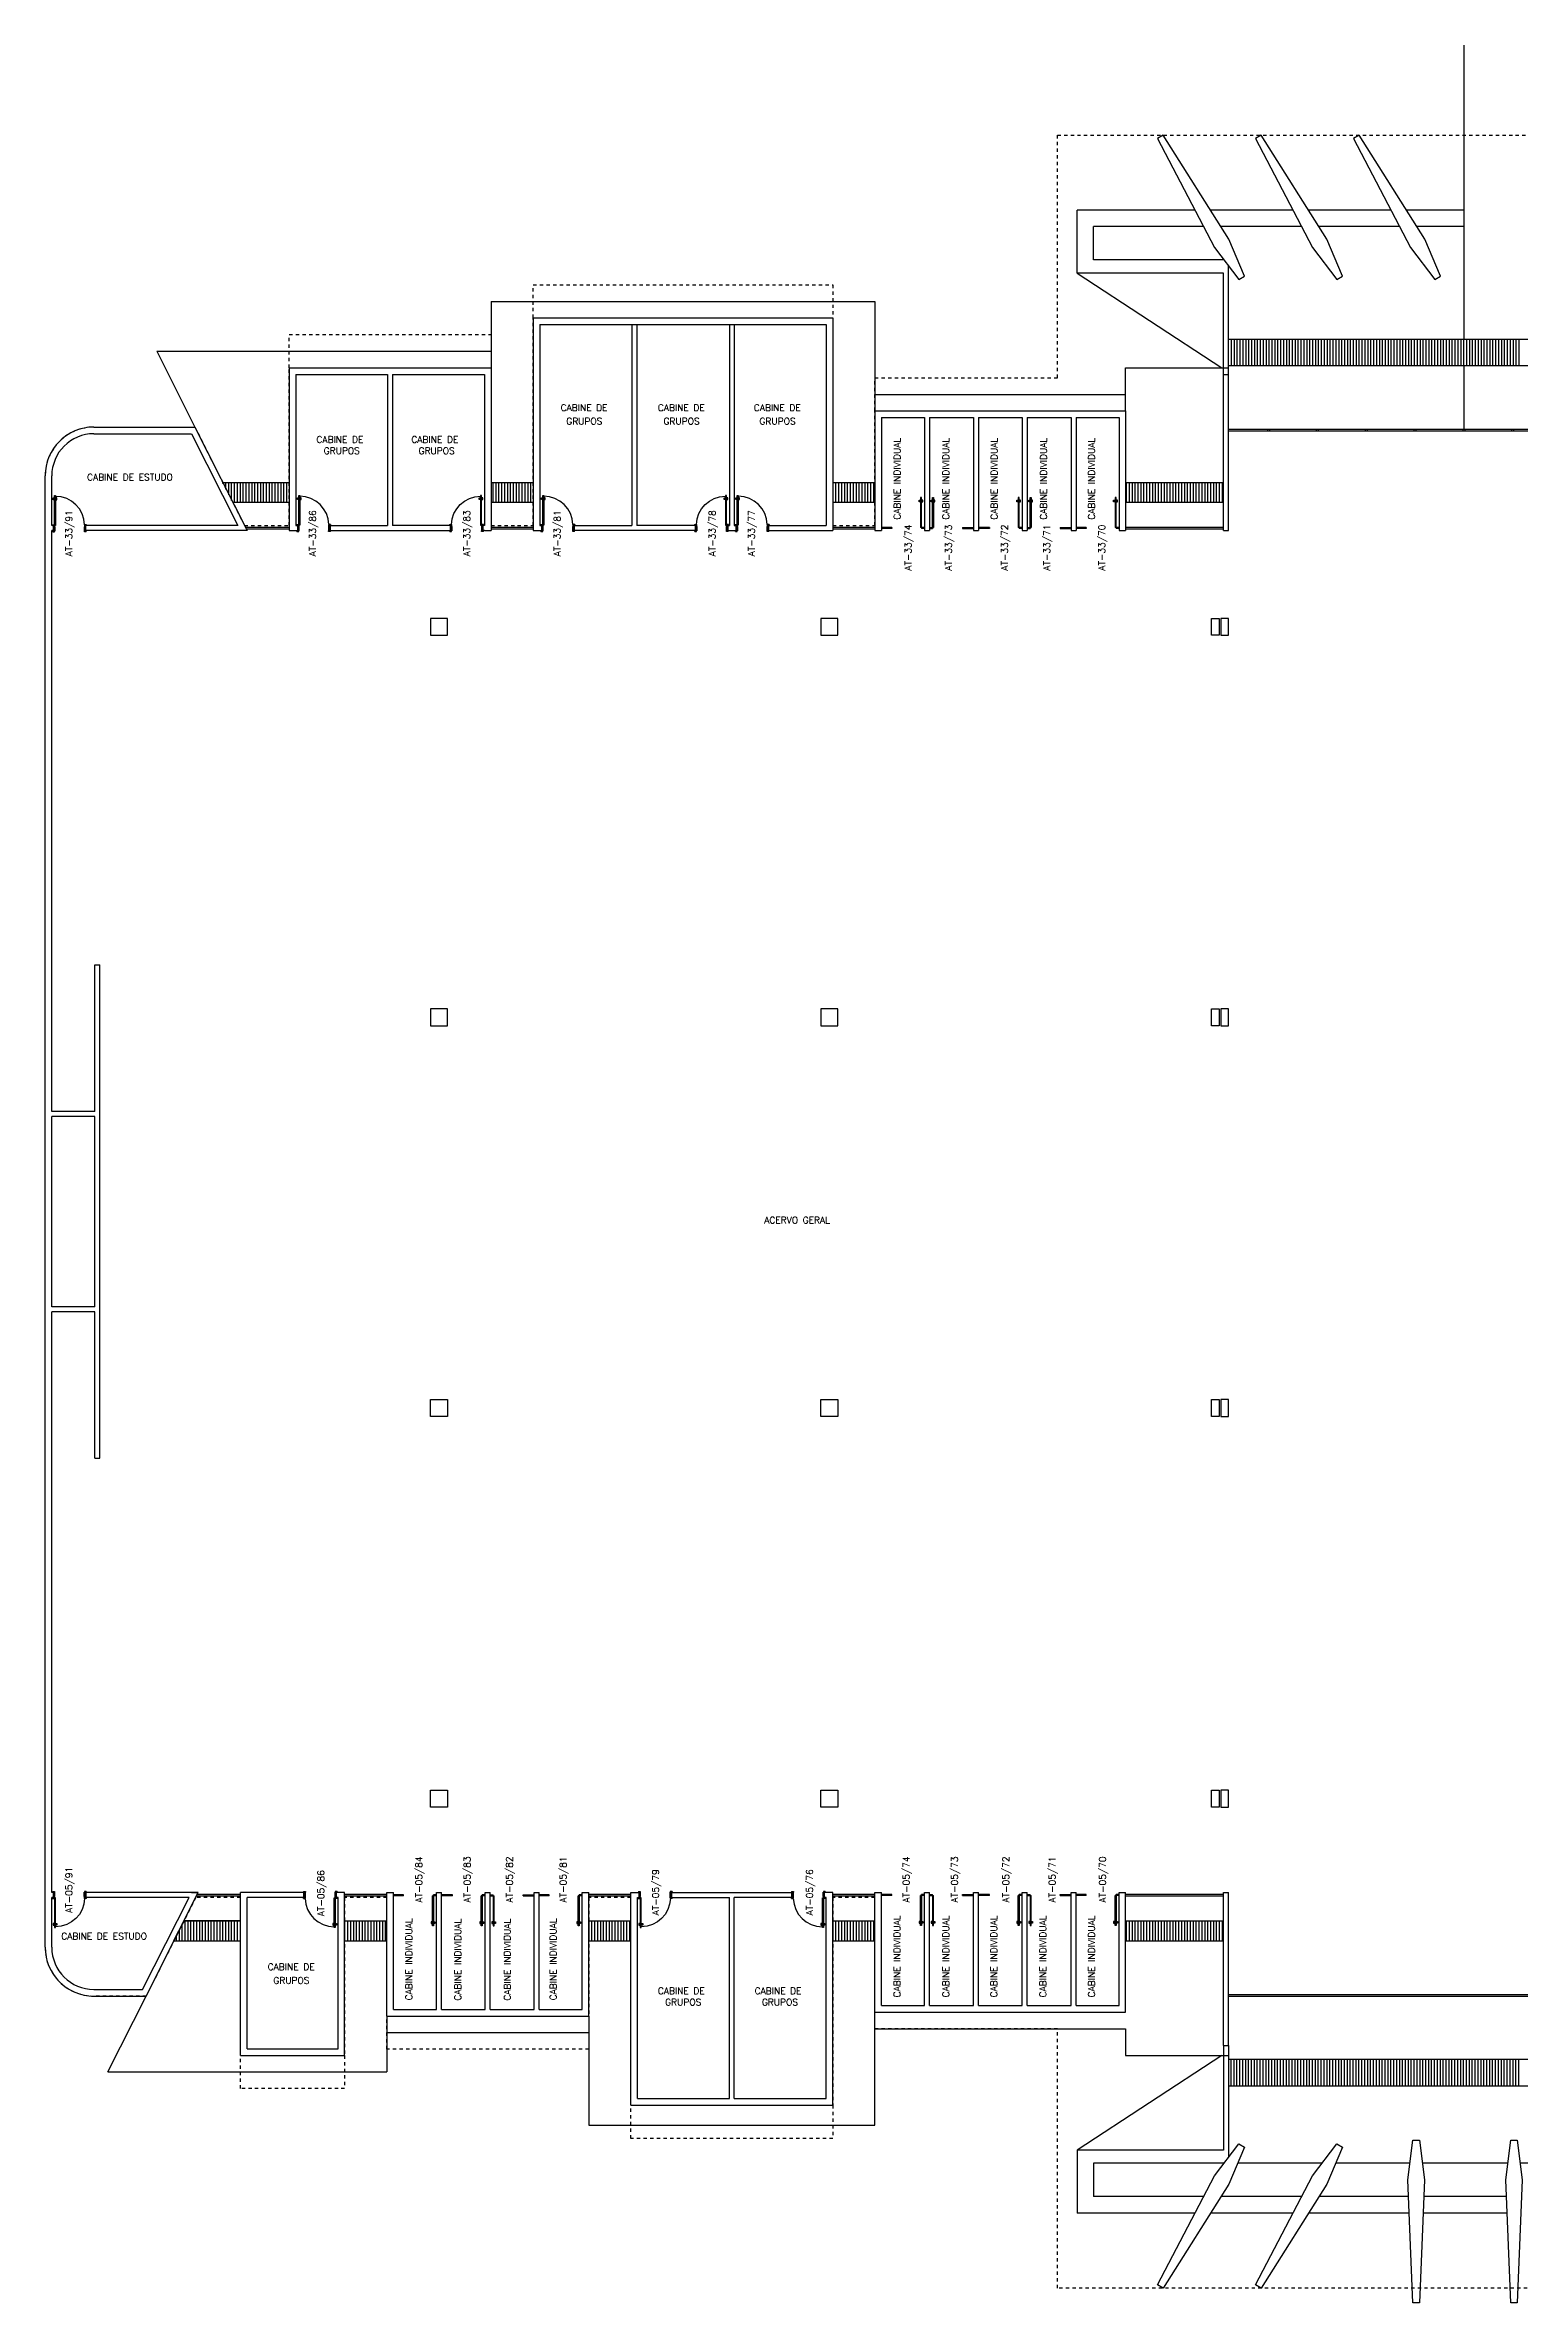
# Model space of a CAD drawing. Extents: x 192 to 325, y 18 to 87.
# Drawn here: x 191.6 to 236.1, y 19.4 to 87.4 of the extents above; entities that cross this region are included whole.
import ezdxf
from ezdxf.enums import TextEntityAlignment as Align

# ---------------------------------------------------------------- set-up
doc = ezdxf.new("R2010")
doc.units = 0
doc.header["$LTSCALE"] = 0.01
doc.header["$MEASUREMENT"] = 0
doc.linetypes.add('HIDDEN', pattern=[0.375, 0.25, -0.125])
doc.layers.get('0').update_dxf_attribs({"linetype": 'CONTINUOUS'})
for name, color, linetype in [('1', 1, 'CONTINUOUS'), ('3', 2, 'CONTINUOUS'), ('6', 2, 'CONTINUOUS'), ('DIV2', 1, 'CONTINUOUS'), ('ENDEREÇO', 2, 'CONTINUOUS'), ('PROJ', 1, 'HIDDEN'), ('TEXTO', 2, 'CONTINUOUS')]:
    doc.layers.add(name, color=color, linetype=linetype)
doc.styles.add('UNB-100', font='simplex.shx', dxfattribs={"height": 0.2})
doc.styles.add('UNB1-100', font='simplex.shx', dxfattribs={"height": 0.2})

# ---------------------------------------------------------------- blocks, each defined once
blk = doc.blocks.new('*X0')
at = {"color": 0}
for p, q in [((4.112, 13.389), (4.112, 13.727)), ((4.2, 13.389), (4.2, 13.899)), ((4.287, 13.389), (4.287, 13.989)), ((4.375, 13.389), (4.375, 13.989)), ((4.462, 13.389), (4.462, 13.989)), ((4.55, 13.389), (4.55, 13.989)), ((4.637, 13.389), (4.637, 13.989)), ((4.725, 13.389), (4.725, 13.989)), ((4.812, 13.389), (4.812, 13.989)), ((4.9, 13.389), (4.9, 13.989)), ((4.987, 13.389), (4.987, 13.989)), ((5.075, 13.389), (5.075, 13.989)), ((5.162, 13.389), (5.162, 13.989)), ((5.25, 13.389), (5.25, 13.989)), ((5.337, 13.389), (5.337, 13.989)), ((5.425, 13.389), (5.425, 13.989)), ((5.512, 13.389), (5.512, 13.989)), ((5.6, 13.389), (5.6, 13.989)), ((5.687, 13.389), (5.687, 13.989)), ((5.775, 13.389), (5.775, 13.989)), ((5.862, 13.389), (5.862, 13.989)), ((4.025, 13.389), (4.025, 13.556))]:
    blk.add_line(p, q, dxfattribs=at)
blk = doc.blocks.new('*X1')
at = {"color": 0}
for p, q in [((9.1, 13.389), (9.1, 13.989)), ((9.187, 13.389), (9.187, 13.989)), ((9.275, 13.389), (9.275, 13.989)), ((9.362, 13.389), (9.362, 13.989)), ((9.45, 13.389), (9.45, 13.989)), ((9.537, 13.389), (9.537, 13.989)), ((9.625, 13.389), (9.625, 13.989)), ((9.712, 13.389), (9.712, 13.989)), ((9.8, 13.389), (9.8, 13.989)), ((9.887, 13.389), (9.887, 13.989)), ((9.975, 13.389), (9.975, 13.989)), ((10.062, 13.389), (10.062, 13.989)), ((10.15, 13.389), (10.15, 13.989)), ((10.238, 13.389), (10.238, 13.989)), ((10.325, 13.389), (10.325, 13.989))]:
    blk.add_line(p, q, dxfattribs=at)
blk = doc.blocks.new('*X2')
at = {"color": 0}
for p, q in [((16.45, 13.389), (16.45, 13.989)), ((16.538, 13.389), (16.538, 13.989)), ((16.625, 13.389), (16.625, 13.989)), ((16.712, 13.389), (16.712, 13.989)), ((16.8, 13.389), (16.8, 13.989)), ((16.887, 13.389), (16.887, 13.989)), ((16.975, 13.389), (16.975, 13.989)), ((17.062, 13.389), (17.062, 13.989)), ((17.15, 13.389), (17.15, 13.989)), ((17.238, 13.389), (17.238, 13.989)), ((17.325, 13.389), (17.325, 13.989)), ((17.413, 13.389), (17.413, 13.989)), ((17.5, 13.389), (17.5, 13.989)), ((17.587, 13.389), (17.587, 13.989)), ((17.675, 13.389), (17.675, 13.989)), ((23.8, 13.389), (23.8, 13.989)), ((23.887, 13.389), (23.887, 13.989)), ((23.975, 13.389), (23.975, 13.989)), ((24.062, 13.389), (24.062, 13.989)), ((24.15, 13.389), (24.15, 13.989)), ((24.237, 13.389), (24.237, 13.989)), ((24.325, 13.389), (24.325, 13.989)), ((24.412, 13.389), (24.412, 13.989)), ((24.5, 13.389), (24.5, 13.989)), ((24.587, 13.389), (24.587, 13.989)), ((24.675, 13.389), (24.675, 13.989)), ((24.762, 13.389), (24.762, 13.989)), ((24.85, 13.389), (24.85, 13.989)), ((24.937, 13.389), (24.937, 13.989)), ((25.025, 13.389), (25.025, 13.989)), ((32.638, 13.389), (32.638, 13.989)), ((32.725, 13.389), (32.725, 13.989)), ((32.812, 13.389), (32.812, 13.989)), ((32.9, 13.389), (32.9, 13.989)), ((32.987, 13.389), (32.987, 13.989)), ((33.075, 13.389), (33.075, 13.989)), ((33.162, 13.389), (33.162, 13.989)), ((33.25, 13.389), (33.25, 13.989)), ((33.337, 13.389), (33.337, 13.989)), ((33.425, 13.389), (33.425, 13.989)), ((33.513, 13.389), (33.513, 13.989)), ((33.6, 13.389), (33.6, 13.989)), ((33.687, 13.389), (33.687, 13.989)), ((33.775, 13.389), (33.775, 13.989)), ((33.862, 13.389), (33.862, 13.989)), ((33.95, 13.389), (33.95, 13.989)), ((34.037, 13.389), (34.037, 13.989)), ((34.125, 13.389), (34.125, 13.989)), ((34.212, 13.389), (34.212, 13.989)), ((34.3, 13.389), (34.3, 13.989)), ((34.388, 13.389), (34.388, 13.989)), ((34.475, 13.389), (34.475, 13.989)), ((34.562, 13.389), (34.562, 13.989)), ((34.65, 13.389), (34.65, 13.989)), ((34.737, 13.389), (34.737, 13.989)), ((34.825, 13.389), (34.825, 13.989)), ((34.912, 13.389), (34.912, 13.989)), ((35, 13.389), (35, 13.989)), ((35.087, 13.389), (35.087, 13.989)), ((35.175, 13.389), (35.175, 13.989)), ((35.262, 13.389), (35.262, 13.989)), ((35.35, 13.389), (35.35, 13.989)), ((35.437, 13.389), (35.437, 13.989)), ((35.525, 13.389), (35.525, 13.989))]:
    blk.add_line(p, q, dxfattribs=at)
blk = doc.blocks.new('*X3')
at = {"color": 0}
for p, q in [((5.425, 57.269), (5.425, 57.299)), ((5.512, 57.098), (5.512, 57.299)), ((5.6, 56.926), (5.6, 57.299)), ((5.687, 56.755), (5.687, 57.299)), ((5.775, 56.699), (5.775, 57.299)), ((5.862, 56.699), (5.862, 57.299)), ((5.95, 56.699), (5.95, 57.299)), ((6.037, 56.699), (6.037, 57.299)), ((6.125, 56.699), (6.125, 57.299)), ((6.212, 56.699), (6.212, 57.299)), ((6.3, 56.699), (6.3, 57.299)), ((6.387, 56.699), (6.387, 57.299)), ((6.475, 56.699), (6.475, 57.299)), ((6.562, 56.699), (6.562, 57.299)), ((6.65, 56.699), (6.65, 57.299)), ((6.737, 56.699), (6.737, 57.299)), ((6.825, 56.699), (6.825, 57.299)), ((6.912, 56.699), (6.912, 57.299)), ((7, 56.699), (7, 57.299)), ((7.087, 56.699), (7.087, 57.299)), ((7.175, 56.699), (7.175, 57.299)), ((7.262, 56.699), (7.262, 57.299)), ((7.35, 56.699), (7.35, 57.299)), ((13.562, 56.699), (13.562, 57.299)), ((13.65, 56.699), (13.65, 57.299)), ((13.738, 56.699), (13.738, 57.299)), ((13.825, 56.699), (13.825, 57.299)), ((13.912, 56.699), (13.912, 57.299)), ((14, 56.699), (14, 57.299)), ((14.088, 56.699), (14.088, 57.299)), ((14.175, 56.699), (14.175, 57.299)), ((14.262, 56.699), (14.262, 57.299)), ((14.35, 56.699), (14.35, 57.299)), ((14.438, 56.699), (14.438, 57.299)), ((14.525, 56.699), (14.525, 57.299)), ((14.613, 56.699), (14.613, 57.299)), ((14.7, 56.699), (14.7, 57.299)), ((23.8, 56.699), (23.8, 57.299)), ((23.887, 56.699), (23.887, 57.299)), ((23.975, 56.699), (23.975, 57.299)), ((24.062, 56.699), (24.062, 57.299)), ((24.15, 56.699), (24.15, 57.299)), ((24.237, 56.699), (24.237, 57.299)), ((24.325, 56.699), (24.325, 57.299)), ((24.412, 56.699), (24.412, 57.299)), ((24.5, 56.699), (24.5, 57.299)), ((24.587, 56.699), (24.587, 57.299)), ((24.675, 56.699), (24.675, 57.299)), ((24.762, 56.699), (24.762, 57.299)), ((24.85, 56.699), (24.85, 57.299)), ((24.937, 56.699), (24.937, 57.299)), ((25.025, 56.699), (25.025, 57.299)), ((32.638, 56.699), (32.638, 57.299)), ((32.725, 56.699), (32.725, 57.299)), ((32.812, 56.699), (32.812, 57.299)), ((32.9, 56.699), (32.9, 57.299)), ((32.987, 56.699), (32.987, 57.299)), ((33.075, 56.699), (33.075, 57.299)), ((33.162, 56.699), (33.162, 57.299)), ((33.25, 56.699), (33.25, 57.299)), ((33.337, 56.699), (33.337, 57.299)), ((33.425, 56.699), (33.425, 57.299)), ((33.513, 56.699), (33.513, 57.299)), ((33.6, 56.699), (33.6, 57.299)), ((33.687, 56.699), (33.687, 57.299)), ((33.775, 56.699), (33.775, 57.299)), ((33.862, 56.699), (33.862, 57.299)), ((33.95, 56.699), (33.95, 57.299)), ((34.037, 56.699), (34.037, 57.299)), ((34.125, 56.699), (34.125, 57.299)), ((34.212, 56.699), (34.212, 57.299)), ((34.3, 56.699), (34.3, 57.299)), ((34.388, 56.699), (34.388, 57.299)), ((34.475, 56.699), (34.475, 57.299)), ((34.562, 56.699), (34.562, 57.299)), ((34.65, 56.699), (34.65, 57.299)), ((34.737, 56.699), (34.737, 57.299)), ((34.825, 56.699), (34.825, 57.299)), ((34.912, 56.699), (34.912, 57.299)), ((35, 56.699), (35, 57.299)), ((35.087, 56.699), (35.087, 57.299)), ((35.175, 56.699), (35.175, 57.299)), ((35.262, 56.699), (35.262, 57.299)), ((35.35, 56.699), (35.35, 57.299)), ((35.437, 56.699), (35.437, 57.299)), ((35.525, 56.699), (35.525, 57.299))]:
    blk.add_line(p, q, dxfattribs=at)
blk = doc.blocks.new('*X4')
at = {"color": 0}
for p, q in [((35.787, 9.014), (35.787, 9.814)), ((35.875, 9.014), (35.875, 9.814)), ((35.962, 9.014), (35.962, 9.814)), ((36.05, 9.014), (36.05, 9.814)), ((36.137, 9.014), (36.137, 9.814)), ((36.225, 9.014), (36.225, 9.814)), ((36.312, 9.014), (36.312, 9.814)), ((36.4, 9.014), (36.4, 9.814)), ((36.487, 9.014), (36.487, 9.814)), ((36.575, 9.014), (36.575, 9.814)), ((36.662, 9.014), (36.662, 9.814)), ((36.75, 9.014), (36.75, 9.814)), ((36.837, 9.014), (36.837, 9.814)), ((36.925, 9.014), (36.925, 9.814)), ((37.012, 9.014), (37.012, 9.814)), ((37.1, 9.014), (37.1, 9.814)), ((37.187, 9.014), (37.187, 9.814)), ((37.275, 9.014), (37.275, 9.814)), ((37.362, 9.014), (37.362, 9.814)), ((37.45, 9.014), (37.45, 9.814)), ((37.537, 9.014), (37.537, 9.814)), ((37.625, 9.014), (37.625, 9.814)), ((37.712, 9.014), (37.712, 9.814)), ((37.8, 9.014), (37.8, 9.814)), ((37.887, 9.014), (37.887, 9.814)), ((37.975, 9.014), (37.975, 9.814)), ((38.062, 9.014), (38.062, 9.814)), ((38.15, 9.014), (38.15, 9.814)), ((38.237, 9.014), (38.237, 9.814)), ((38.325, 9.014), (38.325, 9.814)), ((38.412, 9.014), (38.412, 9.814)), ((38.5, 9.014), (38.5, 9.814)), ((38.587, 9.014), (38.587, 9.814)), ((38.675, 9.014), (38.675, 9.814)), ((38.762, 9.014), (38.762, 9.814)), ((38.85, 9.014), (38.85, 9.814)), ((38.937, 9.014), (38.937, 9.814)), ((39.025, 9.014), (39.025, 9.814)), ((39.112, 9.014), (39.112, 9.814)), ((39.2, 9.014), (39.2, 9.814)), ((39.287, 9.014), (39.287, 9.814)), ((39.375, 9.014), (39.375, 9.814)), ((39.462, 9.014), (39.462, 9.814)), ((39.55, 9.014), (39.55, 9.814)), ((39.637, 9.014), (39.637, 9.814)), ((39.725, 9.014), (39.725, 9.814)), ((39.812, 9.014), (39.812, 9.814)), ((39.9, 9.014), (39.9, 9.814)), ((39.987, 9.014), (39.987, 9.814)), ((40.075, 9.014), (40.075, 9.814)), ((40.162, 9.014), (40.162, 9.814)), ((40.25, 9.014), (40.25, 9.814)), ((40.337, 9.014), (40.337, 9.814)), ((40.425, 9.014), (40.425, 9.814)), ((40.512, 9.014), (40.512, 9.814)), ((40.6, 9.014), (40.6, 9.814)), ((40.687, 9.014), (40.687, 9.814)), ((40.775, 9.014), (40.775, 9.814)), ((40.862, 9.014), (40.862, 9.814)), ((40.95, 9.014), (40.95, 9.814)), ((41.037, 9.014), (41.037, 9.814)), ((41.125, 9.014), (41.125, 9.814)), ((41.212, 9.014), (41.212, 9.814)), ((41.3, 9.014), (41.3, 9.814)), ((41.387, 9.014), (41.387, 9.814)), ((41.475, 9.014), (41.475, 9.814)), ((41.562, 9.014), (41.562, 9.814)), ((41.65, 9.014), (41.65, 9.814)), ((41.737, 9.014), (41.737, 9.814)), ((41.825, 9.014), (41.825, 9.814)), ((41.912, 9.014), (41.912, 9.814)), ((42, 9.014), (42, 9.814)), ((42.087, 9.014), (42.087, 9.814)), ((42.175, 9.014), (42.175, 9.814)), ((42.262, 9.014), (42.262, 9.814)), ((42.35, 9.014), (42.35, 9.814)), ((42.437, 9.014), (42.437, 9.814)), ((42.525, 9.014), (42.525, 9.814)), ((42.612, 9.014), (42.612, 9.814)), ((42.7, 9.014), (42.7, 9.814)), ((42.787, 9.014), (42.787, 9.814)), ((42.875, 9.014), (42.875, 9.814)), ((42.962, 9.014), (42.962, 9.814)), ((43.05, 9.014), (43.05, 9.814)), ((43.137, 9.014), (43.137, 9.814)), ((43.225, 9.014), (43.225, 9.814)), ((43.312, 9.014), (43.312, 9.814)), ((43.4, 9.014), (43.4, 9.814)), ((43.487, 9.014), (43.487, 9.814)), ((43.575, 9.014), (43.575, 9.814)), ((43.662, 9.014), (43.662, 9.814)), ((43.75, 9.014), (43.75, 9.814)), ((43.837, 9.014), (43.837, 9.814)), ((43.925, 9.014), (43.925, 9.814)), ((44.012, 9.014), (44.012, 9.814)), ((44.1, 9.014), (44.1, 9.814)), ((44.187, 9.014), (44.187, 9.814)), ((44.275, 9.014), (44.275, 9.814)), ((44.362, 9.014), (44.362, 9.814)), ((44.45, 9.014), (44.45, 9.814))]:
    blk.add_line(p, q, dxfattribs=at)
blk = doc.blocks.new('PORTA-90')
for p, q in [((-98.2, 84), (-95.9, 84)), ((-98.2, 78.5), (-98.2, 84)), ((-95.9, 78.5), (-98.2, 78.5)), ((-95.9, 84), (-95.9, 78.5)), ((-94, 1), (-94, 91)), ((-94, 91), (-91, 91)), ((-91, 91), (-91, 1)), ((-86.8, 84), (-89.1, 84)), ((-89.1, 84), (-89.1, 78.5)), ((-89.1, 78.5), (-86.8, 78.5)), ((-86.8, 78.5), (-86.8, 84)), ((-100, 3), (-100, 1)), ((-100, 3), (-94.5, 3)), ((-100, 1), (-94, 1)), ((-97, 1), (-97, -16)), ((-94.5, 3), (-94.5, 1)), ((-94, 1), (-94, -3)), ((-91, 1), (-94, 1)), ((2, 1), (-4, 1)), ((-4, 1), (-4, -3)), ((2, 3), (-3.5, 3)), ((-3.5, 3), (-3.5, 1)), ((-1, 1), (-1, -16)), ((2, 3), (2, 1)), ((-99.5, -18), (-99.5, -16)), ((-99.5, -16), (-93.5, -16)), ((-99.5, -18), (-94, -18)), ((-94, -3), (-93.5, -3)), ((-94, -18), (-94, -16)), ((-93.5, -3), (-93.5, -7.5)), ((-93.5, -7.5), (-93.5, -16)), ((-4.5, -3), (-4.5, -7.5)), ((-4, -3), (-4.5, -3)), ((-4.5, -7.5), (-4.5, -16)), ((1.5, -16), (-4.5, -16)), ((1.5, -16), (-4.5, -16)), ((-4, -18), (-4, -16)), ((1.5, -18), (-4, -18)), ((1.5, -18), (1.5, -16))]:
    blk.add_line(p, q)
at = {"color": 1}
blk.add_arc((-91, 1), 87.5, 1.30939, 90, dxfattribs=at)

msp = doc.modelspace()

# ---------------------------------------------------------------- linework, layer by layer
at = {"layer": '1'}
for p, q in [((234.354, 78.562), (234.354, 87.421)), ((226.247, 82.457), (222.694, 82.457)), ((222.694, 80.557), (222.694, 82.457)), ((229.197, 82.457), (226.717, 82.457)), ((232.147, 82.457), (229.667, 82.457)), ((234.354, 82.457), (232.617, 82.457)), ((226.51, 81.957), (223.194, 81.957)), ((223.194, 80.957), (223.194, 81.957)), ((229.46, 81.957), (227.033, 81.957)), ((232.41, 81.957), (229.983, 81.957)), ((234.354, 81.957), (232.933, 81.957)), ((227.121, 80.957), (223.194, 80.957)), ((227.104, 80.557), (222.694, 80.557)), ((222.694, 80.557), (227.054, 77.707)), ((227.104, 77.507), (227.104, 80.557)), ((227.254, 77.507), (227.254, 80.781)), ((205.049, 79.707), (205.049, 77.707)), ((205.049, 79.707), (216.609, 79.707)), ((216.609, 79.707), (216.609, 76.407)), ((194.978, 78.207), (196.129, 75.922)), ((194.978, 78.207), (205.049, 78.207)), ((297.304, 78.562), (227.254, 78.562)), ((238.759, 77.762), (227.254, 77.762)), ((234.354, 75.862), (234.354, 77.762)), ((216.609, 76.907), (224.159, 76.907)), ((196.959, 74.257), (198.969, 74.257)), ((205.049, 74.257), (206.319, 74.257)), ((215.339, 74.257), (216.609, 74.257)), ((224.159, 74.257), (227.104, 74.257)), ((197.265, 73.657), (198.969, 73.657)), ((205.049, 73.657), (206.319, 73.657)), ((215.339, 73.657), (216.609, 73.657)), ((224.159, 73.657), (227.104, 73.657)), ((195.795, 30.947), (195.489, 30.347)), ((195.795, 30.947), (197.499, 30.947)), ((197.499, 30.947), (195.795, 30.947)), ((197.499, 30.347), (197.499, 30.947)), ((200.639, 30.947), (201.909, 30.947)), ((207.989, 30.947), (209.259, 30.947)), ((215.339, 30.947), (216.609, 30.947)), ((224.159, 30.947), (227.104, 30.947)), ((195.489, 30.347), (197.499, 30.347)), ((195.489, 30.347), (197.499, 30.347)), ((200.639, 30.347), (201.909, 30.347)), ((207.989, 30.347), (209.259, 30.347)), ((215.339, 30.347), (216.609, 30.347)), ((224.159, 30.347), (227.104, 30.347)), ((193.508, 26.397), (194.659, 28.682)), ((201.909, 28.082), (201.909, 26.397)), ((207.989, 28.032), (207.989, 24.797)), ((216.609, 24.797), (216.609, 28.197)), ((201.909, 27.582), (207.989, 27.582)), ((216.609, 27.697), (224.159, 27.697)), ((227.104, 27.197), (227.104, 24.047)), ((227.254, 27.197), (227.254, 23.822)), ((227.054, 26.897), (222.694, 24.047)), ((238.759, 26.772), (227.254, 26.772)), ((193.508, 26.397), (201.909, 26.397)), ((297.304, 25.972), (227.254, 25.972)), ((207.989, 24.797), (216.609, 24.797)), ((222.694, 24.047), (222.694, 22.147)), ((227.104, 24.047), (222.694, 24.047)), ((223.194, 23.647), (223.194, 22.647)), ((227.121, 23.647), (223.194, 23.647)), ((230.071, 23.647), (227.534, 23.647)), ((232.717, 23.647), (230.484, 23.647)), ((235.667, 23.647), (233.092, 23.647)), ((238.572, 23.647), (236.042, 23.647)), ((226.51, 22.647), (223.194, 22.647)), ((229.46, 22.647), (227.033, 22.647)), ((232.674, 22.647), (229.983, 22.647)), ((235.624, 22.647), (233.134, 22.647)), ((226.247, 22.147), (222.694, 22.147)), ((229.197, 22.147), (226.717, 22.147)), ((232.695, 22.147), (229.667, 22.147)), ((235.645, 22.147), (233.114, 22.147))]:
    msp.add_line(p, q, dxfattribs=at)
for points in [[(224.159, 76.407), (224.159, 77.707), (227.254, 77.707)], [(224.159, 27.697), (224.159, 26.897), (227.254, 26.897)]]:
    msp.add_lwpolyline(points, dxfattribs=at)
at = {"layer": '3'}
for p, q in [((228.439, 75.812), (228.439, 75.862)), ((228.499, 75.812), (228.499, 75.862)), ((229.909, 75.812), (229.909, 75.862)), ((229.969, 75.812), (229.969, 75.862)), ((231.379, 75.812), (231.379, 75.862)), ((231.439, 75.812), (231.439, 75.862)), ((232.849, 75.812), (232.849, 75.862)), ((232.909, 75.812), (232.909, 75.862)), ((234.319, 75.812), (234.319, 75.862)), ((234.379, 75.812), (234.379, 75.862)), ((235.789, 75.812), (235.789, 75.862)), ((235.849, 75.812), (235.849, 75.862)), ((217.942, 73.672), (217.942, 73.726)), ((217.942, 73.726), (217.965, 73.726)), ((217.965, 73.672), (217.942, 73.672)), ((217.965, 73.726), (217.965, 73.672)), ((218.014, 73.797), (217.984, 73.797)), ((217.984, 73.797), (217.984, 72.897)), ((218.014, 72.897), (218.014, 73.797)), ((218.056, 73.726), (218.033, 73.726)), ((218.033, 73.726), (218.033, 73.672)), ((218.033, 73.672), (218.056, 73.672)), ((218.056, 73.672), (218.056, 73.726)), ((218.302, 73.672), (218.302, 73.726)), ((218.302, 73.726), (218.325, 73.726)), ((218.325, 73.672), (218.302, 73.672)), ((218.325, 73.726), (218.325, 73.672)), ((218.344, 72.897), (218.344, 73.797)), ((218.344, 73.797), (218.374, 73.797)), ((218.374, 73.797), (218.374, 72.897)), ((218.416, 73.726), (218.393, 73.726)), ((218.393, 73.726), (218.393, 73.672)), ((218.393, 73.672), (218.416, 73.672)), ((218.416, 73.672), (218.416, 73.726)), ((220.882, 73.672), (220.882, 73.726)), ((220.882, 73.726), (220.905, 73.726)), ((220.905, 73.672), (220.882, 73.672)), ((220.905, 73.726), (220.905, 73.672)), ((220.954, 73.797), (220.924, 73.797)), ((220.924, 73.797), (220.924, 72.897)), ((220.954, 72.897), (220.954, 73.797)), ((220.996, 73.726), (220.973, 73.726)), ((220.973, 73.726), (220.973, 73.672)), ((220.973, 73.672), (220.996, 73.672)), ((220.996, 73.672), (220.996, 73.726)), ((221.242, 73.672), (221.242, 73.726)), ((221.242, 73.726), (221.265, 73.726)), ((221.265, 73.672), (221.242, 73.672)), ((221.265, 73.726), (221.265, 73.672)), ((221.284, 72.897), (221.284, 73.797)), ((221.284, 73.797), (221.314, 73.797)), ((221.314, 73.797), (221.314, 72.897)), ((221.356, 73.726), (221.333, 73.726)), ((221.333, 73.726), (221.333, 73.672)), ((221.333, 73.672), (221.356, 73.672)), ((221.356, 73.672), (221.356, 73.726)), ((223.797, 73.726), (223.82, 73.726)), ((223.797, 73.672), (223.797, 73.726)), ((223.82, 73.672), (223.797, 73.672)), ((223.82, 73.726), (223.82, 73.672)), ((223.839, 73.797), (223.839, 72.897)), ((223.869, 73.797), (223.839, 73.797)), ((223.869, 72.897), (223.869, 73.797)), ((223.888, 73.726), (223.888, 73.672)), ((223.911, 73.726), (223.888, 73.726)), ((223.888, 73.672), (223.911, 73.672)), ((223.911, 73.672), (223.911, 73.726)), ((203.284, 30.797), (203.284, 31.697)), ((203.314, 31.697), (203.314, 30.797)), ((204.754, 30.797), (204.754, 31.697)), ((204.784, 31.697), (204.784, 30.797)), ((205.114, 31.697), (205.114, 30.797)), ((205.144, 30.797), (205.144, 31.697)), ((207.669, 30.797), (207.669, 31.697)), ((207.699, 31.697), (207.699, 30.797)), ((217.984, 30.807), (217.984, 31.707)), ((218.014, 31.707), (218.014, 30.807)), ((218.344, 31.707), (218.344, 30.807)), ((218.374, 30.807), (218.374, 31.707)), ((220.924, 30.807), (220.924, 31.707)), ((220.954, 31.707), (220.954, 30.807)), ((221.284, 31.707), (221.284, 30.807)), ((221.314, 30.807), (221.314, 31.707)), ((223.839, 30.807), (223.839, 31.707)), ((223.869, 31.707), (223.869, 30.807)), ((203.242, 30.922), (203.242, 30.867)), ((203.265, 30.922), (203.242, 30.922)), ((203.242, 30.867), (203.265, 30.867)), ((203.265, 30.867), (203.265, 30.922)), ((203.314, 30.797), (203.284, 30.797)), ((203.333, 30.867), (203.333, 30.922)), ((203.333, 30.922), (203.356, 30.922)), ((203.356, 30.867), (203.333, 30.867)), ((203.356, 30.922), (203.356, 30.867)), ((204.735, 30.922), (204.712, 30.922)), ((204.712, 30.922), (204.712, 30.867)), ((204.712, 30.867), (204.735, 30.867)), ((204.735, 30.867), (204.735, 30.922)), ((204.784, 30.797), (204.754, 30.797)), ((204.803, 30.922), (204.826, 30.922)), ((204.803, 30.867), (204.803, 30.922)), ((204.826, 30.867), (204.803, 30.867)), ((204.826, 30.922), (204.826, 30.867)), ((205.072, 30.922), (205.072, 30.867)), ((205.095, 30.922), (205.072, 30.922)), ((205.072, 30.867), (205.095, 30.867)), ((205.095, 30.867), (205.095, 30.922)), ((205.114, 30.797), (205.144, 30.797)), ((205.163, 30.922), (205.186, 30.922)), ((205.163, 30.867), (205.163, 30.922)), ((205.186, 30.867), (205.163, 30.867)), ((205.186, 30.922), (205.186, 30.867)), ((207.65, 30.922), (207.627, 30.922)), ((207.627, 30.922), (207.627, 30.867)), ((207.627, 30.867), (207.65, 30.867)), ((207.65, 30.867), (207.65, 30.922)), ((207.699, 30.797), (207.669, 30.797)), ((207.718, 30.922), (207.741, 30.922)), ((207.718, 30.867), (207.718, 30.922)), ((207.741, 30.867), (207.718, 30.867)), ((207.741, 30.922), (207.741, 30.867)), ((217.942, 30.932), (217.942, 30.877)), ((217.965, 30.932), (217.942, 30.932)), ((217.942, 30.877), (217.965, 30.877)), ((217.965, 30.877), (217.965, 30.932)), ((218.014, 30.807), (217.984, 30.807)), ((218.033, 30.877), (218.033, 30.932)), ((218.033, 30.932), (218.056, 30.932)), ((218.056, 30.877), (218.033, 30.877)), ((218.056, 30.932), (218.056, 30.877)), ((218.325, 30.932), (218.302, 30.932)), ((218.302, 30.932), (218.302, 30.877)), ((218.302, 30.877), (218.325, 30.877)), ((218.325, 30.877), (218.325, 30.932)), ((218.344, 30.807), (218.374, 30.807)), ((218.393, 30.877), (218.393, 30.932)), ((218.393, 30.932), (218.416, 30.932)), ((218.416, 30.877), (218.393, 30.877)), ((218.416, 30.932), (218.416, 30.877)), ((220.882, 30.932), (220.882, 30.877)), ((220.905, 30.932), (220.882, 30.932)), ((220.882, 30.877), (220.905, 30.877)), ((220.905, 30.877), (220.905, 30.932)), ((220.954, 30.807), (220.924, 30.807)), ((220.973, 30.877), (220.973, 30.932)), ((220.973, 30.932), (220.996, 30.932)), ((220.996, 30.877), (220.973, 30.877)), ((220.996, 30.932), (220.996, 30.877)), ((221.265, 30.932), (221.242, 30.932)), ((221.242, 30.932), (221.242, 30.877)), ((221.242, 30.877), (221.265, 30.877)), ((221.265, 30.877), (221.265, 30.932)), ((221.284, 30.807), (221.314, 30.807)), ((221.333, 30.877), (221.333, 30.932)), ((221.333, 30.932), (221.356, 30.932)), ((221.356, 30.877), (221.333, 30.877)), ((221.356, 30.932), (221.356, 30.877)), ((223.797, 30.932), (223.797, 30.877)), ((223.82, 30.932), (223.797, 30.932)), ((223.797, 30.877), (223.82, 30.877)), ((223.82, 30.877), (223.82, 30.932)), ((223.869, 30.807), (223.839, 30.807)), ((223.888, 30.877), (223.888, 30.932)), ((223.888, 30.932), (223.911, 30.932)), ((223.911, 30.877), (223.888, 30.877)), ((223.911, 30.932), (223.911, 30.877))]:
    msp.add_line(p, q, dxfattribs=at)
at = {"layer": '6'}
for p, q in [((206.319, 79.207), (206.319, 72.807)), ((206.319, 79.207), (215.339, 79.207)), ((206.519, 79.007), (206.519, 72.957)), ((206.519, 79.007), (215.139, 79.007)), ((209.284, 79.007), (209.284, 72.957)), ((209.434, 79.007), (209.434, 72.957)), ((212.224, 79.007), (212.224, 72.957)), ((212.374, 79.007), (212.374, 72.957)), ((215.139, 79.007), (215.139, 72.957)), ((215.339, 79.207), (215.339, 72.807)), ((198.969, 77.707), (198.969, 72.807)), ((198.969, 77.707), (205.049, 77.707)), ((199.169, 77.507), (199.169, 72.957)), ((199.169, 77.507), (201.934, 77.507)), ((201.934, 77.507), (201.934, 72.957)), ((202.084, 77.507), (202.084, 72.957)), ((202.084, 77.507), (204.849, 77.507)), ((204.849, 77.507), (204.849, 72.957)), ((205.049, 77.707), (205.049, 72.807)), ((227.104, 72.807), (227.104, 77.507)), ((227.104, 77.507), (227.254, 77.507)), ((227.254, 72.807), (227.254, 77.507)), ((216.609, 76.407), (224.159, 76.407)), ((216.609, 76.407), (216.609, 72.807)), ((216.809, 76.207), (216.809, 72.807)), ((216.809, 76.207), (218.104, 76.207)), ((218.104, 76.207), (218.104, 72.807)), ((218.254, 76.207), (218.254, 72.807)), ((218.254, 76.207), (219.574, 76.207)), ((219.574, 76.207), (219.574, 72.807)), ((219.724, 76.207), (219.724, 72.807)), ((219.724, 76.207), (221.044, 76.207)), ((221.044, 76.207), (221.044, 72.807)), ((221.194, 76.207), (221.194, 72.807)), ((221.194, 76.207), (222.514, 76.207)), ((222.514, 76.207), (222.514, 72.807)), ((222.664, 76.207), (222.664, 72.807)), ((222.664, 76.207), (223.959, 76.207)), ((223.959, 76.207), (223.959, 72.807)), ((224.159, 76.407), (224.159, 72.807)), ((193.089, 75.922), (196.129, 75.922)), ((193.089, 75.722), (196.031, 75.722)), ((196.031, 75.722), (197.424, 72.957)), ((196.129, 75.922), (197.699, 72.807)), ((191.619, 30.152), (191.619, 74.452)), ((191.819, 72.957), (191.819, 74.452)), ((191.869, 72.957), (191.819, 72.957)), ((191.819, 55.317), (191.819, 72.807)), ((191.869, 72.807), (191.819, 72.807)), ((191.869, 72.807), (191.869, 72.957)), ((197.424, 72.957), (192.849, 72.957)), ((192.849, 72.807), (192.849, 72.957)), ((197.699, 72.807), (192.849, 72.807)), ((198.969, 72.807), (199.169, 72.807)), ((199.169, 72.957), (199.219, 72.957)), ((199.169, 72.807), (199.219, 72.807)), ((199.219, 72.957), (199.219, 72.807)), ((200.199, 72.957), (200.199, 72.807)), ((200.199, 72.957), (201.934, 72.957)), ((200.199, 72.807), (203.819, 72.807)), ((203.819, 72.957), (202.084, 72.957)), ((203.819, 72.957), (203.819, 72.807)), ((204.849, 72.957), (204.799, 72.957)), ((204.799, 72.957), (204.799, 72.807)), ((204.849, 72.807), (204.799, 72.807)), ((204.849, 72.807), (205.049, 72.807)), ((206.319, 72.807), (206.519, 72.807)), ((206.519, 72.957), (206.569, 72.957)), ((206.519, 72.807), (206.569, 72.807)), ((206.569, 72.957), (206.569, 72.807)), ((207.549, 72.957), (209.284, 72.957)), ((207.549, 72.957), (207.549, 72.807)), ((211.194, 72.807), (207.549, 72.807)), ((211.194, 72.957), (209.434, 72.957)), ((211.194, 72.957), (211.194, 72.807)), ((212.174, 72.957), (212.174, 72.807)), ((212.174, 72.957), (212.224, 72.957)), ((212.174, 72.807), (212.424, 72.807)), ((212.374, 72.957), (212.424, 72.957)), ((212.424, 72.957), (212.424, 72.807)), ((213.404, 72.957), (213.404, 72.807)), ((213.404, 72.957), (215.139, 72.957)), ((213.404, 72.807), (215.339, 72.807)), ((216.609, 72.807), (216.809, 72.807)), ((218.104, 72.807), (218.254, 72.807)), ((219.574, 72.807), (219.724, 72.807)), ((221.044, 72.807), (221.194, 72.807)), ((222.514, 72.807), (222.664, 72.807)), ((223.959, 72.807), (224.159, 72.807)), ((227.104, 72.807), (227.254, 72.807)), ((193.114, 59.727), (193.264, 59.727)), ((193.114, 55.317), (193.114, 59.727)), ((193.264, 44.877), (193.264, 59.727)), ((193.114, 55.317), (191.819, 55.317)), ((193.114, 55.167), (191.819, 55.167)), ((191.819, 49.437), (191.819, 55.167)), ((193.114, 49.437), (193.114, 55.167)), ((193.114, 49.437), (191.819, 49.437)), ((193.114, 49.287), (191.819, 49.287)), ((191.819, 31.797), (191.819, 49.287)), ((193.114, 44.877), (193.114, 49.287)), ((193.114, 44.877), (193.264, 44.877)), ((191.869, 31.797), (191.819, 31.797)), ((191.819, 30.152), (191.819, 31.647)), ((191.869, 31.647), (191.819, 31.647)), ((191.869, 31.797), (191.869, 31.647)), ((196.229, 31.797), (192.849, 31.797)), ((192.849, 31.797), (192.849, 31.647)), ((195.953, 31.647), (192.849, 31.647)), ((194.55, 28.882), (195.953, 31.647)), ((194.659, 28.682), (196.229, 31.797)), ((196.029, 31.797), (196.229, 31.797)), ((197.499, 26.897), (197.499, 31.797)), ((199.409, 31.797), (197.499, 31.797)), ((197.699, 27.097), (197.699, 31.647)), ((199.409, 31.647), (197.699, 31.647)), ((199.409, 31.647), (199.409, 31.797)), ((200.639, 31.797), (200.389, 31.797)), ((200.389, 31.647), (200.389, 31.797)), ((200.439, 31.647), (200.389, 31.647)), ((200.439, 27.097), (200.439, 31.647)), ((200.639, 26.897), (200.639, 31.797)), ((201.909, 28.082), (201.909, 31.797)), ((201.909, 31.797), (202.109, 31.797)), ((202.109, 28.282), (202.109, 31.797)), ((203.404, 28.282), (203.404, 31.797)), ((203.404, 31.797), (203.554, 31.797)), ((203.554, 28.282), (203.554, 31.797)), ((204.874, 28.282), (204.874, 31.797)), ((204.874, 31.797), (205.024, 31.797)), ((205.024, 28.282), (205.024, 31.797)), ((206.344, 28.282), (206.344, 31.797)), ((206.344, 31.797), (206.494, 31.797)), ((206.494, 28.282), (206.494, 31.797)), ((207.789, 28.282), (207.789, 31.797)), ((207.789, 31.797), (207.989, 31.797)), ((207.989, 28.082), (207.989, 31.797)), ((209.259, 25.397), (209.259, 31.797)), ((209.259, 31.797), (209.509, 31.797)), ((209.459, 25.597), (209.459, 31.647)), ((209.459, 31.647), (209.509, 31.647)), ((209.509, 31.647), (209.509, 31.797)), ((210.489, 31.797), (214.109, 31.797)), ((210.489, 31.647), (210.489, 31.797)), ((210.489, 31.647), (212.224, 31.647)), ((212.224, 25.597), (212.224, 31.647)), ((212.374, 25.597), (212.374, 31.647)), ((214.109, 31.647), (212.374, 31.647)), ((214.109, 31.647), (214.109, 31.797)), ((215.339, 31.797), (215.089, 31.797)), ((215.089, 31.647), (215.089, 31.797)), ((215.139, 31.647), (215.089, 31.647)), ((215.139, 25.597), (215.139, 31.647)), ((215.339, 25.397), (215.339, 31.797)), ((216.609, 28.197), (216.609, 31.797)), ((216.609, 31.797), (216.809, 31.797)), ((216.809, 28.397), (216.809, 31.797)), ((218.104, 28.397), (218.104, 31.797)), ((218.104, 31.797), (218.254, 31.797)), ((218.254, 28.397), (218.254, 31.797)), ((219.574, 28.397), (219.574, 31.797)), ((219.574, 31.797), (219.724, 31.797)), ((219.724, 28.397), (219.724, 31.797)), ((221.044, 28.397), (221.044, 31.797)), ((221.044, 31.797), (221.194, 31.797)), ((221.194, 28.397), (221.194, 31.797)), ((222.514, 28.397), (222.514, 31.797)), ((222.514, 31.797), (222.664, 31.797)), ((222.664, 28.397), (222.664, 31.797)), ((223.959, 28.397), (223.959, 31.797)), ((223.959, 31.797), (224.159, 31.797)), ((224.159, 28.197), (224.159, 31.797)), ((227.104, 27.197), (227.104, 31.797)), ((227.104, 31.797), (227.254, 31.797)), ((227.254, 27.197), (227.254, 31.797)), ((193.089, 28.882), (194.55, 28.882)), ((193.089, 28.682), (194.659, 28.682)), ((201.909, 28.082), (207.989, 28.082)), ((202.109, 28.282), (203.404, 28.282)), ((203.554, 28.282), (204.874, 28.282)), ((205.024, 28.282), (206.344, 28.282)), ((206.494, 28.282), (207.789, 28.282)), ((216.609, 28.197), (224.159, 28.197)), ((216.809, 28.397), (218.104, 28.397)), ((218.254, 28.397), (219.574, 28.397)), ((219.724, 28.397), (221.044, 28.397)), ((221.194, 28.397), (222.514, 28.397)), ((222.664, 28.397), (223.959, 28.397)), ((227.104, 27.197), (227.254, 27.197)), ((197.499, 26.897), (200.639, 26.897)), ((197.699, 27.097), (200.439, 27.097)), ((209.259, 25.397), (215.339, 25.397)), ((209.459, 25.597), (212.224, 25.597)), ((212.374, 25.597), (215.139, 25.597))]:
    msp.add_line(p, q, dxfattribs=at)
for points in [[(227.741, 80.467), (227.271, 81.582), (225.291, 84.711), (225.117, 84.611), (226.838, 81.332), (227.567, 80.367)], [(230.691, 80.467), (230.221, 81.582), (228.241, 84.711), (228.067, 84.611), (229.788, 81.332), (230.517, 80.367)], [(233.641, 80.467), (233.171, 81.582), (231.191, 84.711), (231.017, 84.611), (232.738, 81.332), (233.467, 80.367)], [(203.224, 70.162), (203.224, 69.652), (203.734, 69.652), (203.734, 70.162)], [(214.984, 70.162), (214.984, 69.652), (215.494, 69.652), (215.494, 70.162)], [(226.974, 69.652), (226.744, 69.652), (226.744, 70.162), (226.974, 70.162)], [(227.254, 70.162), (227.024, 70.162), (227.024, 69.652), (227.254, 69.652)], [(203.224, 58.402), (203.224, 57.892), (203.734, 57.892), (203.734, 58.402)], [(214.984, 58.402), (214.984, 57.892), (215.494, 57.892), (215.494, 58.402)], [(226.974, 57.892), (226.744, 57.892), (226.744, 58.402), (226.974, 58.402)], [(227.254, 58.402), (227.024, 58.402), (227.024, 57.892), (227.254, 57.892)], [(203.224, 46.132), (203.224, 46.642), (203.734, 46.642), (203.734, 46.132)], [(214.984, 46.132), (214.984, 46.642), (215.494, 46.642), (215.494, 46.132)], [(226.974, 46.132), (226.744, 46.132), (226.744, 46.642), (226.974, 46.642)], [(227.254, 46.642), (227.024, 46.642), (227.024, 46.132), (227.254, 46.132)], [(203.224, 34.372), (203.224, 34.882), (203.734, 34.882), (203.734, 34.372)], [(214.984, 34.372), (214.984, 34.882), (215.494, 34.882), (215.494, 34.372)], [(226.974, 34.372), (226.744, 34.372), (226.744, 34.882), (226.974, 34.882)], [(227.254, 34.882), (227.024, 34.882), (227.024, 34.372), (227.254, 34.372)], [(227.741, 24.136), (227.271, 23.022), (225.291, 19.892), (225.117, 19.992), (226.838, 23.272), (227.567, 24.236)], [(230.691, 24.136), (230.221, 23.022), (228.241, 19.892), (228.067, 19.992), (229.788, 23.272), (230.517, 24.236)], [(233.004, 24.347), (233.154, 23.147), (233.004, 19.447), (232.804, 19.447), (232.654, 23.147), (232.804, 24.347)], [(235.954, 24.347), (236.104, 23.147), (235.954, 19.447), (235.754, 19.447), (235.604, 23.147), (235.754, 24.347)]]:
    msp.add_lwpolyline(points, close=True, dxfattribs=at)
for centre, radius, start, end in [((193.089, 74.452), 1.47, 90, 180), ((193.089, 74.452), 1.27, 90, 180), ((193.089, 30.152), 1.47, 180, 270), ((193.089, 30.152), 1.27, 180, 270)]:
    msp.add_arc(centre, radius, start, end, dxfattribs=at)
at = {"layer": 'DIV2', "color": 1}
for p, q in [((227.254, 75.862), (297.304, 75.862)), ((227.254, 75.812), (238.734, 75.812)), ((197.648, 72.907), (198.969, 72.907)), ((197.674, 72.857), (198.969, 72.857)), ((205.049, 72.907), (206.319, 72.907)), ((205.049, 72.857), (206.319, 72.857)), ((215.339, 72.907), (216.609, 72.907)), ((215.339, 72.857), (216.609, 72.857)), ((217.114, 72.897), (216.809, 72.897)), ((217.114, 72.867), (216.809, 72.867)), ((217.114, 72.897), (217.114, 72.867)), ((218.014, 72.897), (217.984, 72.897)), ((218.014, 72.897), (218.014, 72.867)), ((218.104, 72.897), (218.014, 72.897)), ((218.104, 72.867), (218.014, 72.867)), ((218.254, 72.897), (218.344, 72.897)), ((218.254, 72.867), (218.344, 72.867)), ((218.344, 72.897), (218.374, 72.897)), ((218.344, 72.897), (218.344, 72.867)), ((219.244, 72.897), (219.574, 72.897)), ((219.244, 72.897), (219.244, 72.867)), ((219.244, 72.867), (219.574, 72.867)), ((220.054, 72.897), (219.724, 72.897)), ((220.054, 72.867), (219.724, 72.867)), ((220.054, 72.897), (220.054, 72.867)), ((220.954, 72.897), (220.924, 72.897)), ((220.954, 72.897), (220.954, 72.867)), ((221.044, 72.897), (220.954, 72.897)), ((221.044, 72.867), (220.954, 72.867)), ((221.194, 72.897), (221.284, 72.897)), ((221.194, 72.867), (221.284, 72.867)), ((221.284, 72.897), (221.314, 72.897)), ((221.284, 72.897), (221.284, 72.867)), ((222.184, 72.897), (222.184, 72.867)), ((222.184, 72.897), (222.514, 72.897)), ((222.184, 72.867), (222.514, 72.867)), ((222.969, 72.897), (222.664, 72.897)), ((222.969, 72.867), (222.664, 72.867)), ((222.969, 72.897), (222.969, 72.867)), ((223.869, 72.897), (223.839, 72.897)), ((223.959, 72.897), (223.869, 72.897)), ((223.869, 72.897), (223.869, 72.867)), ((223.959, 72.867), (223.869, 72.867)), ((224.159, 72.907), (227.104, 72.907)), ((224.159, 72.857), (227.104, 72.857)), ((196.183, 31.697), (197.499, 31.697)), ((196.206, 31.747), (197.499, 31.747)), ((200.639, 31.747), (201.909, 31.747)), ((200.639, 31.697), (201.909, 31.697)), ((202.414, 31.727), (202.109, 31.727)), ((202.414, 31.697), (202.109, 31.697)), ((202.414, 31.697), (202.414, 31.727)), ((203.314, 31.697), (203.284, 31.697)), ((203.404, 31.727), (203.314, 31.727)), ((203.314, 31.697), (203.314, 31.727)), ((203.404, 31.697), (203.314, 31.697)), ((203.884, 31.727), (203.554, 31.727)), ((203.884, 31.697), (203.554, 31.697)), ((203.884, 31.697), (203.884, 31.727)), ((204.784, 31.697), (204.754, 31.697)), ((204.784, 31.697), (204.784, 31.727)), ((204.874, 31.727), (204.784, 31.727)), ((204.874, 31.697), (204.784, 31.697)), ((205.024, 31.727), (205.114, 31.727)), ((205.024, 31.697), (205.114, 31.697)), ((205.114, 31.697), (205.114, 31.727)), ((205.114, 31.697), (205.144, 31.697)), ((206.014, 31.727), (206.344, 31.727)), ((206.014, 31.697), (206.014, 31.727)), ((206.014, 31.697), (206.344, 31.697)), ((206.799, 31.727), (206.494, 31.727)), ((206.799, 31.697), (206.494, 31.697)), ((206.799, 31.697), (206.799, 31.727)), ((207.699, 31.697), (207.669, 31.697)), ((207.699, 31.697), (207.699, 31.727)), ((207.789, 31.727), (207.699, 31.727)), ((207.789, 31.697), (207.699, 31.697)), ((207.989, 31.747), (209.259, 31.747)), ((207.989, 31.697), (209.259, 31.697)), ((215.339, 31.747), (216.609, 31.747)), ((215.339, 31.697), (216.609, 31.697)), ((217.114, 31.737), (216.809, 31.737)), ((217.114, 31.707), (216.809, 31.707)), ((217.114, 31.707), (217.114, 31.737)), ((218.014, 31.707), (217.984, 31.707)), ((218.104, 31.737), (218.014, 31.737)), ((218.014, 31.707), (218.014, 31.737)), ((218.104, 31.707), (218.014, 31.707)), ((218.254, 31.737), (218.344, 31.737)), ((218.254, 31.707), (218.344, 31.707)), ((218.344, 31.707), (218.344, 31.737)), ((218.344, 31.707), (218.374, 31.707)), ((219.244, 31.737), (219.574, 31.737)), ((219.244, 31.707), (219.244, 31.737)), ((219.244, 31.707), (219.574, 31.707)), ((220.054, 31.737), (219.724, 31.737)), ((220.054, 31.707), (219.724, 31.707)), ((220.054, 31.707), (220.054, 31.737)), ((220.954, 31.707), (220.924, 31.707)), ((221.044, 31.737), (220.954, 31.737)), ((220.954, 31.707), (220.954, 31.737)), ((221.044, 31.707), (220.954, 31.707)), ((221.194, 31.737), (221.284, 31.737)), ((221.194, 31.707), (221.284, 31.707)), ((221.284, 31.707), (221.284, 31.737)), ((221.284, 31.707), (221.314, 31.707)), ((222.184, 31.737), (222.514, 31.737)), ((222.184, 31.707), (222.184, 31.737)), ((222.184, 31.707), (222.514, 31.707)), ((222.969, 31.737), (222.664, 31.737)), ((222.969, 31.707), (222.664, 31.707)), ((222.969, 31.707), (222.969, 31.737)), ((223.869, 31.707), (223.839, 31.707)), ((223.959, 31.737), (223.869, 31.737)), ((223.869, 31.707), (223.869, 31.737)), ((223.959, 31.707), (223.869, 31.707)), ((224.159, 31.747), (227.104, 31.747)), ((224.159, 31.697), (227.104, 31.697)), ((238.734, 28.722), (227.254, 28.722)), ((251.914, 28.672), (227.254, 28.672))]:
    msp.add_line(p, q, dxfattribs=at)
at = {"layer": 'PROJ'}
msp.add_line((232.695, 82.457), (232.617, 82.457), dxfattribs=at)
msp.add_lwpolyline([(302.454, 19.892), (222.104, 19.892), (222.104, 27.697), (216.609, 27.697), (216.609, 28.197), (216.609, 31.647), (215.339, 31.647), (215.339, 25.397), (215.339, 24.397), (209.259, 24.397), (209.259, 25.397), (209.259, 31.647), (207.989, 31.647), (207.989, 28.082), (207.989, 27.082), (201.909, 27.082), (201.909, 28.082), (201.909, 31.647), (200.639, 31.647), (200.639, 26.897), (200.639, 25.897), (197.499, 25.897), (197.499, 26.897), (197.499, 31.647), (196.153, 31.647), (194.659, 28.682), (193.089, 28.682, -0.414214), (191.619, 30.152), (191.619, 74.452, -0.414214), (193.089, 75.922), (196.129, 75.922), (197.623, 72.957), (198.969, 72.957), (198.969, 77.707), (198.969, 78.707), (205.049, 78.707), (205.049, 77.707), (205.049, 72.957), (206.319, 72.957), (206.319, 79.207), (206.319, 80.207), (215.339, 80.207), (215.339, 79.207), (215.339, 72.957), (216.609, 72.957), (216.609, 76.407), (216.609, 77.407), (222.104, 77.407), (222.104, 84.711), (302.454, 84.711)], format="xyb", dxfattribs=at)

# ---------------------------------------------------------------- block references
at = {"layer": '1', "xscale": -1, "rotation": 180}
msp.add_blockref('*X4', (191.549, 87.575), dxfattribs=at)
at = {"layer": '1'}
for name in ['*X3', '*X0', '*X1', '*X2', '*X4']:
    msp.add_blockref(name, (191.549, 16.958), dxfattribs=at)
at = {"layer": '3', "yscale": 0.01, "zscale": 0.01}
for p, xscale in [((192.843, 72.95), 0.01), ((200.197, 72.954), 0.01), ((203.821, 72.954), -0.01), ((207.547, 72.954), 0.01), ((211.196, 72.954), -0.01), ((213.402, 72.954), 0.01)]:
    msp.add_blockref('PORTA-90', p, dxfattribs=dict(at, xscale=xscale))
at = {"layer": '3', "yscale": 0.01, "zscale": 0.01, "rotation": 180}
for p, xscale in [((192.843, 31.653), -0.01), ((199.415, 31.653), 0.01), ((210.483, 31.653), -0.01), ((214.115, 31.653), 0.01)]:
    msp.add_blockref('PORTA-90', p, dxfattribs=dict(at, xscale=xscale))

# ---------------------------------------------------------------- texts
at = {"layer": 'ENDEREÇO', "style": 'UNB-100'}
for s, p in [('AT-33/91', (192.437, 72.724)), ('AT-33/86', (199.775, 72.724)), ('AT-33/83', (204.415, 72.724)), ('AT-33/81', (207.141, 72.724)), ('AT-33/78', (211.809, 72.724)), ('AT-33/77', (212.988, 72.724)), ('AT-33/74', (217.706, 72.293)), ('AT-33/73', (218.925, 72.293)), ('AT-33/72', (220.615, 72.293)), ('AT-33/71', (221.882, 72.293)), ('AT-33/70', (223.54, 72.293)), ('AT-05/84', (202.976, 32.192)), ('AT-05/83', (204.427, 32.192)), ('AT-05/82', (205.699, 32.192)), ('AT-05/81', (207.318, 32.192)), ('AT-05/74', (217.651, 32.192)), ('AT-05/73', (219.105, 32.192)), ('AT-05/72', (220.652, 32.192)), ('AT-05/71', (222.046, 32.192)), ('AT-05/70', (223.565, 32.192)), ('AT-05/91', (192.437, 31.88)), ('AT-05/86', (200.025, 31.78)), ('AT-05/79', (210.105, 31.808)), ('AT-05/76', (214.742, 31.808))]:
    msp.add_text(s, height=0.2, rotation=90, dxfattribs=at).set_placement(p, align=Align.CENTER)
at = {"layer": 'TEXTO'}
for s, style, p in [('CABINE DE', 'UNB1-100', (207.142, 76.406)), ('GRUPOS', 'UNB1-100', (207.312, 75.998)), ('CABINE DE', 'UNB1-100', (210.071, 76.406)), ('GRUPOS', 'UNB1-100', (210.241, 75.998)), ('CABINE DE', 'UNB1-100', (212.961, 76.406)), ('GRUPOS', 'UNB1-100', (213.131, 75.998)), ('CABINE DE', 'UNB1-100', (199.79, 75.446)), ('CABINE DE', 'UNB1-100', (202.648, 75.446)), ('GRUPOS', 'UNB1-100', (200.007, 75.108)), ('GRUPOS', 'UNB1-100', (202.865, 75.108)), ('CABINE DE ESTUDO', 'UNB1-100', (192.883, 74.312)), ('ACERVO GERAL', 'UNB-100', (213.275, 51.945)), ('CABINE DE ESTUDO', 'UNB1-100', (192.104, 30.385)), ('CABINE DE', 'UNB1-100', (198.32, 29.463)), ('GRUPOS', 'UNB1-100', (198.49, 29.054)), ('CABINE DE', 'UNB1-100', (210.071, 28.738)), ('GRUPOS', 'UNB1-100', (210.291, 28.4)), ('CABINE DE', 'UNB1-100', (212.984, 28.738)), ('GRUPOS', 'UNB1-100', (213.204, 28.4))]:
    msp.add_text(s, height=0.2, dxfattribs=dict(at, style=style)).set_placement(p)
at = {"layer": 'TEXTO', "style": 'UNB1-100'}
for p in [(217.374, 73.131), (218.844, 73.131), (220.297, 73.131), (221.782, 73.131), (223.234, 73.131), (202.676, 28.554), (204.143, 28.545), (205.638, 28.545), (207.021, 28.554), (217.373, 28.642), (218.841, 28.642), (220.288, 28.642), (221.769, 28.642), (223.234, 28.642)]:
    msp.add_text('CABINE INDIVIDUAL', height=0.2, rotation=90, dxfattribs=at).set_placement(p)

doc.saveas('drawing.dxf')
